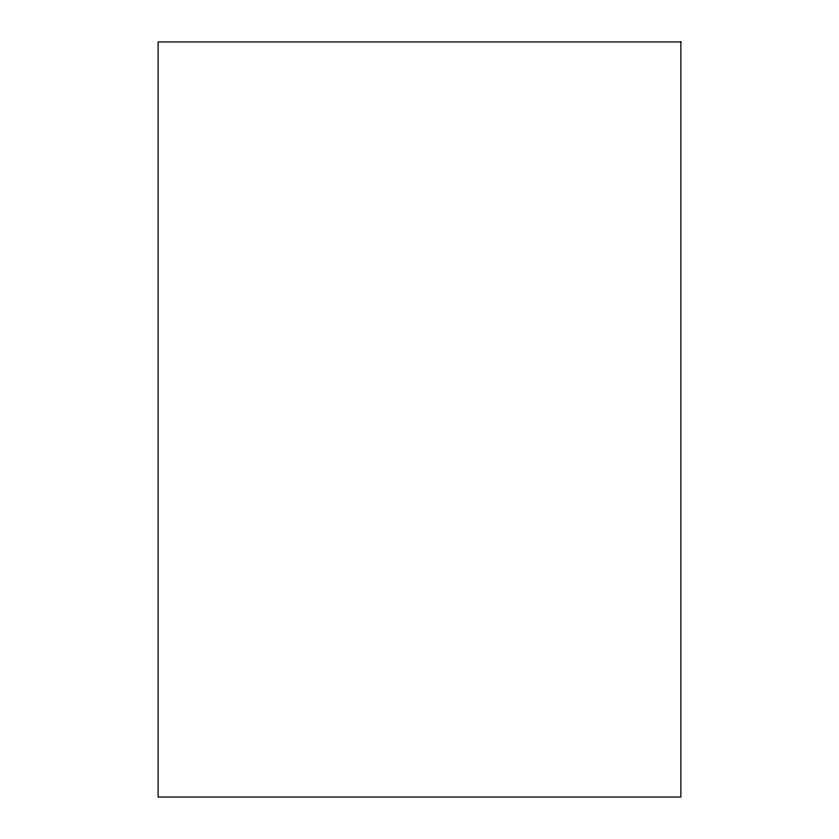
<?xml version="1.0" encoding="UTF-8"?>
<svg xmlns="http://www.w3.org/2000/svg" width="839" height="839" viewBox="0 0 839 839"><rect width="100%" height="100%" fill="white"/><g stroke="black" fill="none" stroke-linecap="round" stroke-linejoin="round"><path stroke-width="1.26" d="M680.88 41.95L158.12 41.95L158.12 797.05L680.88 797.05L680.88 41.95"/></g></svg>
